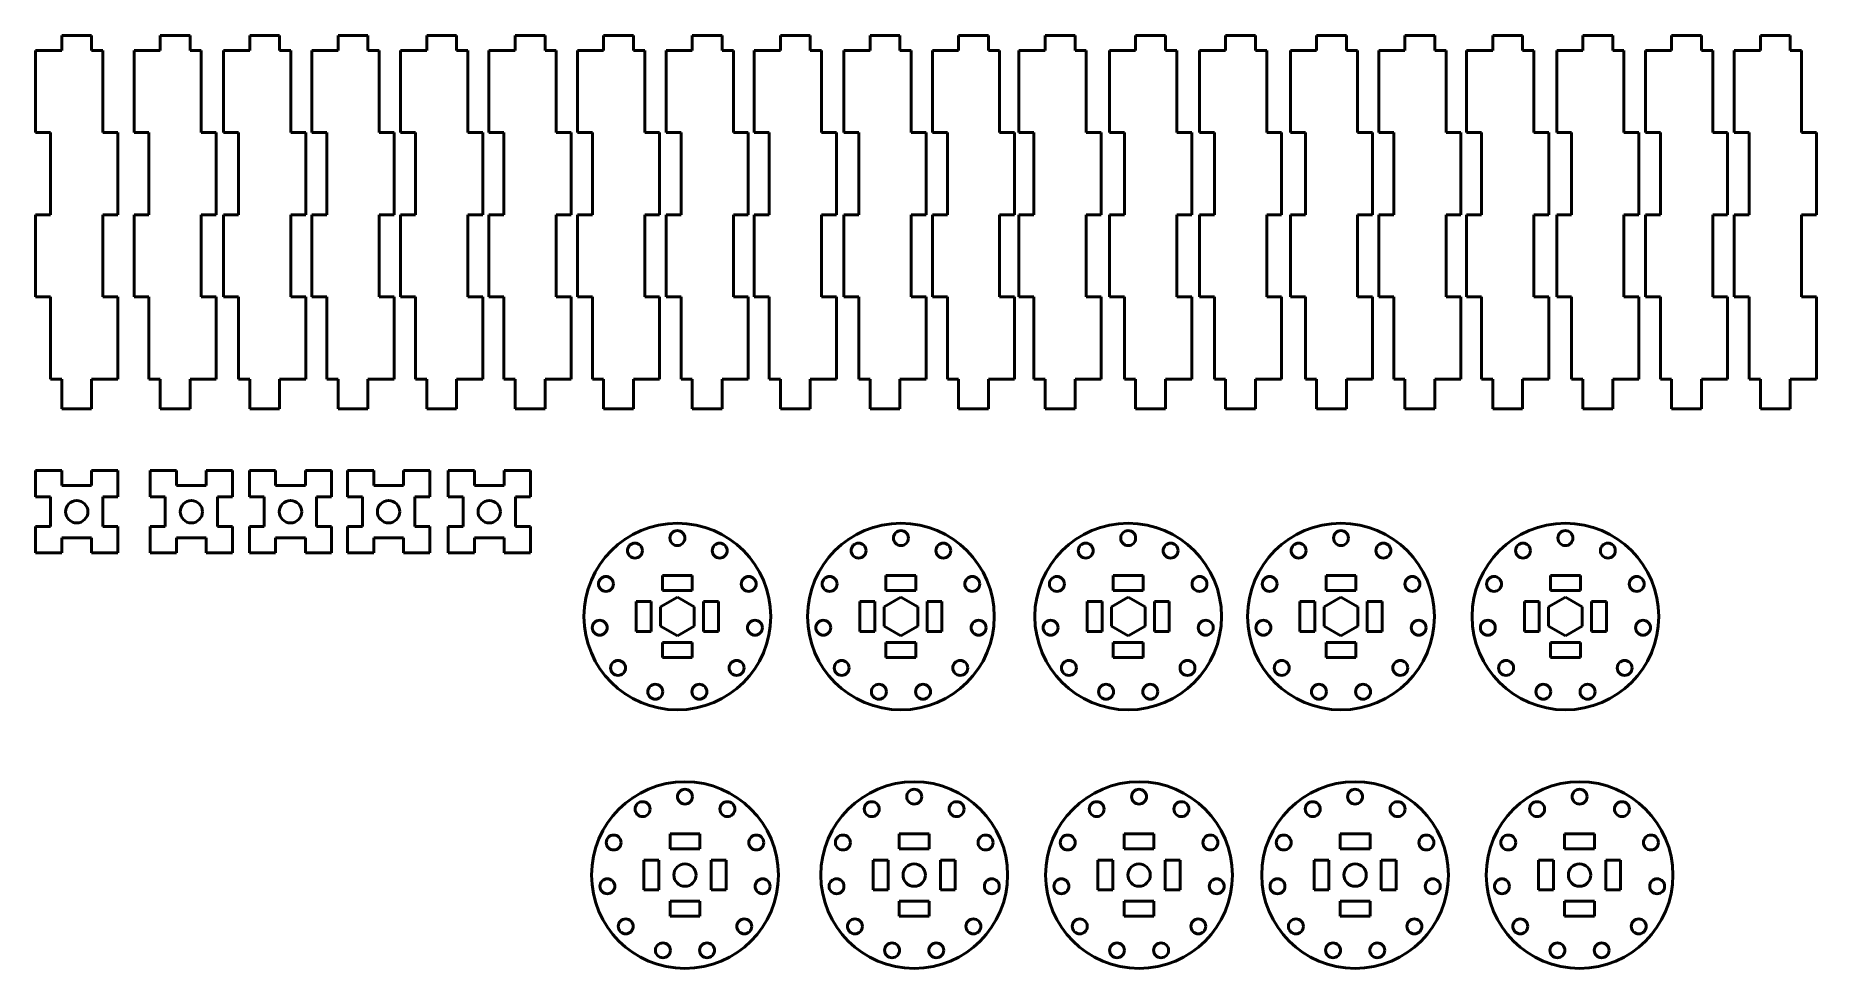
# Model space of a CAD drawing. Header units: millimetres. Extents: x 20 to 259, y 407 to 532.
import ezdxf

# ---------------------------------------------------------------- set-up
doc = ezdxf.new("R2010")
doc.units = ezdxf.units.MM
doc.layers.add('Visible (ANSI)', color=7, linetype='Continuous', lineweight=50)

msp = doc.modelspace()

# ---------------------------------------------------------------- linework, layer by layer
at = {"layer": 'Visible (ANSI)'}
for p, q in [((23.6, 531.69), (23.6, 529.69)), ((27.6, 531.69), (23.6, 531.69)), ((27.6, 529.69), (27.6, 531.69)), ((36.78, 531.69), (36.78, 529.69)), ((40.78, 531.69), (36.78, 531.69)), ((40.78, 529.69), (40.78, 531.69)), ((48.77, 531.69), (48.77, 529.69)), ((52.77, 531.69), (48.77, 531.69)), ((52.77, 529.69), (52.77, 531.69)), ((60.6, 531.69), (60.6, 529.69)), ((64.6, 531.69), (60.6, 531.69)), ((64.6, 529.69), (64.6, 531.69)), ((72.47, 531.69), (72.47, 529.69)), ((76.47, 531.69), (72.47, 531.69)), ((76.47, 529.69), (76.47, 531.69)), ((84.3, 531.69), (84.3, 529.69)), ((88.3, 531.69), (84.3, 531.69)), ((88.3, 529.69), (88.3, 531.69)), ((96.15, 531.69), (96.15, 529.69)), ((100.15, 531.69), (96.15, 531.69)), ((100.15, 529.69), (100.15, 531.69)), ((108.02, 531.69), (108.02, 529.69)), ((112.02, 531.69), (108.02, 531.69)), ((112.02, 529.69), (112.02, 531.69)), ((119.81, 531.69), (119.81, 529.69)), ((123.81, 531.69), (119.81, 531.69)), ((123.81, 529.69), (123.81, 531.69)), ((131.82, 531.69), (131.82, 529.69)), ((135.82, 531.69), (131.82, 531.69)), ((135.82, 529.69), (135.82, 531.69)), ((143.67, 531.69), (143.67, 529.69)), ((147.67, 531.69), (143.67, 531.69)), ((147.67, 529.69), (147.67, 531.69)), ((155.26, 531.69), (155.26, 529.69)), ((159.26, 531.69), (155.26, 531.69)), ((159.26, 529.69), (159.26, 531.69)), ((167.38, 531.69), (167.38, 529.69)), ((171.38, 531.69), (167.38, 531.69)), ((171.38, 529.69), (171.38, 531.69)), ((179.42, 531.69), (179.42, 529.69)), ((183.42, 531.69), (179.42, 531.69)), ((183.42, 529.69), (183.42, 531.69)), ((191.6, 531.69), (191.6, 529.69)), ((195.6, 531.69), (191.6, 531.69)), ((195.6, 529.69), (195.6, 531.69)), ((203.43, 531.69), (203.43, 529.69)), ((207.43, 531.69), (203.43, 531.69)), ((207.43, 529.69), (207.43, 531.69)), ((215.19, 531.69), (215.19, 529.69)), ((219.19, 531.69), (215.19, 531.69)), ((219.19, 529.69), (219.19, 531.69)), ((227.25, 531.69), (227.25, 529.69)), ((231.25, 531.69), (227.25, 531.69)), ((231.25, 529.69), (231.25, 531.69)), ((239.14, 531.69), (239.14, 529.69)), ((243.14, 531.69), (239.14, 531.69)), ((243.14, 529.69), (243.14, 531.69)), ((251.02, 531.69), (251.02, 529.69)), ((255.02, 531.69), (251.02, 531.69)), ((255.02, 529.69), (255.02, 531.69)), ((20.1, 529.69), (20.1, 518.69)), ((23.6, 529.69), (20.1, 529.69)), ((29.1, 529.69), (27.6, 529.69)), ((29.1, 518.69), (29.1, 529.69)), ((33.28, 529.69), (33.28, 518.69)), ((36.78, 529.69), (33.28, 529.69)), ((42.28, 529.69), (40.78, 529.69)), ((42.28, 518.69), (42.28, 529.69)), ((45.27, 529.69), (45.27, 518.69)), ((48.77, 529.69), (45.27, 529.69)), ((54.27, 529.69), (52.77, 529.69)), ((54.27, 518.69), (54.27, 529.69)), ((57.1, 529.69), (57.1, 518.69)), ((60.6, 529.69), (57.1, 529.69)), ((66.1, 529.69), (64.6, 529.69)), ((66.1, 518.69), (66.1, 529.69)), ((68.97, 529.69), (68.97, 518.69)), ((72.47, 529.69), (68.97, 529.69)), ((77.97, 529.69), (76.47, 529.69)), ((77.97, 518.69), (77.97, 529.69)), ((80.8, 529.69), (80.8, 518.69)), ((84.3, 529.69), (80.8, 529.69)), ((89.8, 529.69), (88.3, 529.69)), ((89.8, 518.69), (89.8, 529.69)), ((92.65, 529.69), (92.65, 518.69)), ((96.15, 529.69), (92.65, 529.69)), ((101.65, 529.69), (100.15, 529.69)), ((101.65, 518.69), (101.65, 529.69)), ((104.52, 529.69), (104.52, 518.69)), ((108.02, 529.69), (104.52, 529.69)), ((113.52, 529.69), (112.02, 529.69)), ((113.52, 518.69), (113.52, 529.69)), ((116.31, 529.69), (116.31, 518.69)), ((119.81, 529.69), (116.31, 529.69)), ((125.31, 529.69), (123.81, 529.69)), ((125.31, 518.69), (125.31, 529.69)), ((128.32, 529.69), (128.32, 518.69)), ((131.82, 529.69), (128.32, 529.69)), ((137.32, 529.69), (135.82, 529.69)), ((137.32, 518.69), (137.32, 529.69)), ((140.17, 529.69), (140.17, 518.69)), ((143.67, 529.69), (140.17, 529.69)), ((149.17, 529.69), (147.67, 529.69)), ((149.17, 518.69), (149.17, 529.69)), ((151.76, 529.69), (151.76, 518.69)), ((155.26, 529.69), (151.76, 529.69)), ((160.76, 529.69), (159.26, 529.69)), ((160.76, 518.69), (160.76, 529.69)), ((163.88, 529.69), (163.88, 518.69)), ((167.38, 529.69), (163.88, 529.69)), ((172.88, 529.69), (171.38, 529.69)), ((172.88, 518.69), (172.88, 529.69)), ((175.92, 529.69), (175.92, 518.69)), ((179.42, 529.69), (175.92, 529.69)), ((184.92, 529.69), (183.42, 529.69)), ((184.92, 518.69), (184.92, 529.69)), ((188.1, 529.69), (188.1, 518.69)), ((191.6, 529.69), (188.1, 529.69)), ((197.1, 529.69), (195.6, 529.69)), ((197.1, 518.69), (197.1, 529.69)), ((199.93, 529.69), (199.93, 518.69)), ((203.43, 529.69), (199.93, 529.69)), ((208.93, 529.69), (207.43, 529.69)), ((208.93, 518.69), (208.93, 529.69)), ((211.69, 529.69), (211.69, 518.69)), ((215.19, 529.69), (211.69, 529.69)), ((220.69, 529.69), (219.19, 529.69)), ((220.69, 518.69), (220.69, 529.69)), ((223.75, 529.69), (223.75, 518.69)), ((227.25, 529.69), (223.75, 529.69)), ((232.75, 529.69), (231.25, 529.69)), ((232.75, 518.69), (232.75, 529.69)), ((235.64, 529.69), (235.64, 518.69)), ((239.14, 529.69), (235.64, 529.69)), ((244.64, 529.69), (243.14, 529.69)), ((244.64, 518.69), (244.64, 529.69)), ((247.52, 529.69), (247.52, 518.69)), ((251.02, 529.69), (247.52, 529.69)), ((256.52, 529.69), (255.02, 529.69)), ((256.52, 518.69), (256.52, 529.69)), ((20.1, 518.69), (22.1, 518.69)), ((22.1, 518.69), (22.1, 507.69)), ((31.1, 518.69), (29.1, 518.69)), ((31.1, 507.69), (31.1, 518.69)), ((33.28, 518.69), (35.28, 518.69)), ((35.28, 518.69), (35.28, 507.69)), ((44.28, 518.69), (42.28, 518.69)), ((44.28, 507.69), (44.28, 518.69)), ((45.27, 518.69), (47.27, 518.69)), ((47.27, 518.69), (47.27, 507.69)), ((56.27, 518.69), (54.27, 518.69)), ((56.27, 507.69), (56.27, 518.69)), ((57.1, 518.69), (59.1, 518.69)), ((59.1, 518.69), (59.1, 507.69)), ((68.1, 518.69), (66.1, 518.69)), ((68.1, 507.69), (68.1, 518.69)), ((68.97, 518.69), (70.97, 518.69)), ((70.97, 518.69), (70.97, 507.69)), ((79.97, 518.69), (77.97, 518.69)), ((79.97, 507.69), (79.97, 518.69)), ((80.8, 518.69), (82.8, 518.69)), ((82.8, 518.69), (82.8, 507.69)), ((91.8, 518.69), (89.8, 518.69)), ((91.8, 507.69), (91.8, 518.69)), ((92.65, 518.69), (94.65, 518.69)), ((94.65, 518.69), (94.65, 507.69)), ((103.65, 518.69), (101.65, 518.69)), ((103.65, 507.69), (103.65, 518.69)), ((104.52, 518.69), (106.52, 518.69)), ((106.52, 518.69), (106.52, 507.69)), ((115.52, 518.69), (113.52, 518.69)), ((115.52, 507.69), (115.52, 518.69)), ((116.31, 518.69), (118.31, 518.69)), ((118.31, 518.69), (118.31, 507.69)), ((127.31, 518.69), (125.31, 518.69)), ((127.31, 507.69), (127.31, 518.69)), ((128.32, 518.69), (130.32, 518.69)), ((130.32, 518.69), (130.32, 507.69)), ((139.32, 518.69), (137.32, 518.69)), ((139.32, 507.69), (139.32, 518.69)), ((140.17, 518.69), (142.17, 518.69)), ((142.17, 518.69), (142.17, 507.69)), ((151.17, 518.69), (149.17, 518.69)), ((151.17, 507.69), (151.17, 518.69)), ((151.76, 518.69), (153.76, 518.69)), ((153.76, 518.69), (153.76, 507.69)), ((162.76, 518.69), (160.76, 518.69)), ((162.76, 507.69), (162.76, 518.69)), ((163.88, 518.69), (165.88, 518.69)), ((165.88, 518.69), (165.88, 507.69)), ((174.88, 518.69), (172.88, 518.69)), ((174.88, 507.69), (174.88, 518.69)), ((175.92, 518.69), (177.92, 518.69)), ((177.92, 518.69), (177.92, 507.69)), ((186.92, 518.69), (184.92, 518.69)), ((186.92, 507.69), (186.92, 518.69)), ((188.1, 518.69), (190.1, 518.69)), ((190.1, 518.69), (190.1, 507.69)), ((199.1, 518.69), (197.1, 518.69)), ((199.1, 507.69), (199.1, 518.69)), ((199.93, 518.69), (201.93, 518.69)), ((201.93, 518.69), (201.93, 507.69)), ((210.93, 518.69), (208.93, 518.69)), ((210.93, 507.69), (210.93, 518.69)), ((211.69, 518.69), (213.69, 518.69)), ((213.69, 518.69), (213.69, 507.69)), ((222.69, 518.69), (220.69, 518.69)), ((222.69, 507.69), (222.69, 518.69)), ((223.75, 518.69), (225.75, 518.69)), ((225.75, 518.69), (225.75, 507.69)), ((234.75, 518.69), (232.75, 518.69)), ((234.75, 507.69), (234.75, 518.69)), ((235.64, 518.69), (237.64, 518.69)), ((237.64, 518.69), (237.64, 507.69)), ((246.64, 518.69), (244.64, 518.69)), ((246.64, 507.69), (246.64, 518.69)), ((247.52, 518.69), (249.52, 518.69)), ((249.52, 518.69), (249.52, 507.69)), ((258.52, 518.69), (256.52, 518.69)), ((258.52, 507.69), (258.52, 518.69)), ((20.1, 507.69), (20.1, 496.69)), ((22.1, 507.69), (20.1, 507.69)), ((29.1, 507.69), (31.1, 507.69)), ((29.1, 496.69), (29.1, 507.69)), ((33.28, 507.69), (33.28, 496.69)), ((35.28, 507.69), (33.28, 507.69)), ((42.28, 507.69), (44.28, 507.69)), ((42.28, 496.69), (42.28, 507.69)), ((45.27, 507.69), (45.27, 496.69)), ((47.27, 507.69), (45.27, 507.69)), ((54.27, 507.69), (56.27, 507.69)), ((54.27, 496.69), (54.27, 507.69)), ((57.1, 507.69), (57.1, 496.69)), ((59.1, 507.69), (57.1, 507.69)), ((66.1, 507.69), (68.1, 507.69)), ((66.1, 496.69), (66.1, 507.69)), ((68.97, 507.69), (68.97, 496.69)), ((70.97, 507.69), (68.97, 507.69)), ((77.97, 507.69), (79.97, 507.69)), ((77.97, 496.69), (77.97, 507.69)), ((80.8, 507.69), (80.8, 496.69)), ((82.8, 507.69), (80.8, 507.69)), ((89.8, 507.69), (91.8, 507.69)), ((89.8, 496.69), (89.8, 507.69)), ((92.65, 507.69), (92.65, 496.69)), ((94.65, 507.69), (92.65, 507.69)), ((101.65, 507.69), (103.65, 507.69)), ((101.65, 496.69), (101.65, 507.69)), ((104.52, 507.69), (104.52, 496.69)), ((106.52, 507.69), (104.52, 507.69)), ((113.52, 507.69), (115.52, 507.69)), ((113.52, 496.69), (113.52, 507.69)), ((116.31, 507.69), (116.31, 496.69)), ((118.31, 507.69), (116.31, 507.69)), ((125.31, 507.69), (127.31, 507.69)), ((125.31, 496.69), (125.31, 507.69)), ((128.32, 507.69), (128.32, 496.69)), ((130.32, 507.69), (128.32, 507.69)), ((137.32, 507.69), (139.32, 507.69)), ((137.32, 496.69), (137.32, 507.69)), ((140.17, 507.69), (140.17, 496.69)), ((142.17, 507.69), (140.17, 507.69)), ((149.17, 507.69), (151.17, 507.69)), ((149.17, 496.69), (149.17, 507.69)), ((151.76, 507.69), (151.76, 496.69)), ((153.76, 507.69), (151.76, 507.69)), ((160.76, 507.69), (162.76, 507.69)), ((160.76, 496.69), (160.76, 507.69)), ((163.88, 507.69), (163.88, 496.69)), ((165.88, 507.69), (163.88, 507.69)), ((172.88, 507.69), (174.88, 507.69)), ((172.88, 496.69), (172.88, 507.69)), ((175.92, 507.69), (175.92, 496.69)), ((177.92, 507.69), (175.92, 507.69)), ((184.92, 507.69), (186.92, 507.69)), ((184.92, 496.69), (184.92, 507.69)), ((188.1, 507.69), (188.1, 496.69)), ((190.1, 507.69), (188.1, 507.69)), ((197.1, 507.69), (199.1, 507.69)), ((197.1, 496.69), (197.1, 507.69)), ((199.93, 507.69), (199.93, 496.69)), ((201.93, 507.69), (199.93, 507.69)), ((208.93, 507.69), (210.93, 507.69)), ((208.93, 496.69), (208.93, 507.69)), ((211.69, 507.69), (211.69, 496.69)), ((213.69, 507.69), (211.69, 507.69)), ((220.69, 507.69), (222.69, 507.69)), ((220.69, 496.69), (220.69, 507.69)), ((223.75, 507.69), (223.75, 496.69)), ((225.75, 507.69), (223.75, 507.69)), ((232.75, 507.69), (234.75, 507.69)), ((232.75, 496.69), (232.75, 507.69)), ((235.64, 507.69), (235.64, 496.69)), ((237.64, 507.69), (235.64, 507.69)), ((244.64, 507.69), (246.64, 507.69)), ((244.64, 496.69), (244.64, 507.69)), ((247.52, 507.69), (247.52, 496.69)), ((249.52, 507.69), (247.52, 507.69)), ((256.52, 507.69), (258.52, 507.69)), ((256.52, 496.69), (256.52, 507.69)), ((20.1, 496.69), (22.1, 496.69)), ((22.1, 496.69), (22.1, 485.69)), ((31.1, 496.69), (29.1, 496.69)), ((31.1, 485.69), (31.1, 496.69)), ((33.28, 496.69), (35.28, 496.69)), ((35.28, 496.69), (35.28, 485.69)), ((44.28, 496.69), (42.28, 496.69)), ((44.28, 485.69), (44.28, 496.69)), ((45.27, 496.69), (47.27, 496.69)), ((47.27, 496.69), (47.27, 485.69)), ((56.27, 496.69), (54.27, 496.69)), ((56.27, 485.69), (56.27, 496.69)), ((57.1, 496.69), (59.1, 496.69)), ((59.1, 496.69), (59.1, 485.69)), ((68.1, 496.69), (66.1, 496.69)), ((68.1, 485.69), (68.1, 496.69)), ((68.97, 496.69), (70.97, 496.69)), ((70.97, 496.69), (70.97, 485.69)), ((79.97, 496.69), (77.97, 496.69)), ((79.97, 485.69), (79.97, 496.69)), ((80.8, 496.69), (82.8, 496.69)), ((82.8, 496.69), (82.8, 485.69)), ((91.8, 496.69), (89.8, 496.69)), ((91.8, 485.69), (91.8, 496.69)), ((92.65, 496.69), (94.65, 496.69)), ((94.65, 496.69), (94.65, 485.69)), ((103.65, 496.69), (101.65, 496.69)), ((103.65, 485.69), (103.65, 496.69)), ((104.52, 496.69), (106.52, 496.69)), ((106.52, 496.69), (106.52, 485.69)), ((115.52, 496.69), (113.52, 496.69)), ((115.52, 485.69), (115.52, 496.69)), ((116.31, 496.69), (118.31, 496.69)), ((118.31, 496.69), (118.31, 485.69)), ((127.31, 496.69), (125.31, 496.69)), ((127.31, 485.69), (127.31, 496.69)), ((128.32, 496.69), (130.32, 496.69)), ((130.32, 496.69), (130.32, 485.69)), ((139.32, 496.69), (137.32, 496.69)), ((139.32, 485.69), (139.32, 496.69)), ((140.17, 496.69), (142.17, 496.69)), ((142.17, 496.69), (142.17, 485.69)), ((151.17, 496.69), (149.17, 496.69)), ((151.17, 485.69), (151.17, 496.69)), ((151.76, 496.69), (153.76, 496.69)), ((153.76, 496.69), (153.76, 485.69)), ((162.76, 496.69), (160.76, 496.69)), ((162.76, 485.69), (162.76, 496.69)), ((163.88, 496.69), (165.88, 496.69)), ((165.88, 496.69), (165.88, 485.69)), ((174.88, 496.69), (172.88, 496.69)), ((174.88, 485.69), (174.88, 496.69)), ((175.92, 496.69), (177.92, 496.69)), ((177.92, 496.69), (177.92, 485.69)), ((186.92, 496.69), (184.92, 496.69)), ((186.92, 485.69), (186.92, 496.69)), ((188.1, 496.69), (190.1, 496.69)), ((190.1, 496.69), (190.1, 485.69)), ((199.1, 496.69), (197.1, 496.69)), ((199.1, 485.69), (199.1, 496.69)), ((199.93, 496.69), (201.93, 496.69)), ((201.93, 496.69), (201.93, 485.69)), ((210.93, 496.69), (208.93, 496.69)), ((210.93, 485.69), (210.93, 496.69)), ((211.69, 496.69), (213.69, 496.69)), ((213.69, 496.69), (213.69, 485.69)), ((222.69, 496.69), (220.69, 496.69)), ((222.69, 485.69), (222.69, 496.69)), ((223.75, 496.69), (225.75, 496.69)), ((225.75, 496.69), (225.75, 485.69)), ((234.75, 496.69), (232.75, 496.69)), ((234.75, 485.69), (234.75, 496.69)), ((235.64, 496.69), (237.64, 496.69)), ((237.64, 496.69), (237.64, 485.69)), ((246.64, 496.69), (244.64, 496.69)), ((246.64, 485.69), (246.64, 496.69)), ((247.52, 496.69), (249.52, 496.69)), ((249.52, 496.69), (249.52, 485.69)), ((258.52, 496.69), (256.52, 496.69)), ((258.52, 485.69), (258.52, 496.69)), ((22.1, 485.69), (23.6, 485.69)), ((23.6, 485.69), (23.6, 481.69)), ((27.6, 485.69), (31.1, 485.69)), ((27.6, 481.69), (27.6, 485.69)), ((35.28, 485.69), (36.78, 485.69)), ((36.78, 485.69), (36.78, 481.69)), ((40.78, 485.69), (44.28, 485.69)), ((40.78, 481.69), (40.78, 485.69)), ((47.27, 485.69), (48.77, 485.69)), ((48.77, 485.69), (48.77, 481.69)), ((52.77, 485.69), (56.27, 485.69)), ((52.77, 481.69), (52.77, 485.69)), ((59.1, 485.69), (60.6, 485.69)), ((60.6, 485.69), (60.6, 481.69)), ((64.6, 485.69), (68.1, 485.69)), ((64.6, 481.69), (64.6, 485.69)), ((70.97, 485.69), (72.47, 485.69)), ((72.47, 485.69), (72.47, 481.69)), ((76.47, 485.69), (79.97, 485.69)), ((76.47, 481.69), (76.47, 485.69)), ((82.8, 485.69), (84.3, 485.69)), ((84.3, 485.69), (84.3, 481.69)), ((88.3, 485.69), (91.8, 485.69)), ((88.3, 481.69), (88.3, 485.69)), ((94.65, 485.69), (96.15, 485.69)), ((96.15, 485.69), (96.15, 481.69)), ((100.15, 485.69), (103.65, 485.69)), ((100.15, 481.69), (100.15, 485.69)), ((106.52, 485.69), (108.02, 485.69)), ((108.02, 485.69), (108.02, 481.69)), ((112.02, 485.69), (115.52, 485.69)), ((112.02, 481.69), (112.02, 485.69)), ((118.31, 485.69), (119.81, 485.69)), ((119.81, 485.69), (119.81, 481.69)), ((123.81, 485.69), (127.31, 485.69)), ((123.81, 481.69), (123.81, 485.69)), ((130.32, 485.69), (131.82, 485.69)), ((131.82, 485.69), (131.82, 481.69)), ((135.82, 485.69), (139.32, 485.69)), ((135.82, 481.69), (135.82, 485.69)), ((142.17, 485.69), (143.67, 485.69)), ((143.67, 485.69), (143.67, 481.69)), ((147.67, 485.69), (151.17, 485.69)), ((147.67, 481.69), (147.67, 485.69)), ((153.76, 485.69), (155.26, 485.69)), ((155.26, 485.69), (155.26, 481.69)), ((159.26, 485.69), (162.76, 485.69)), ((159.26, 481.69), (159.26, 485.69)), ((165.88, 485.69), (167.38, 485.69)), ((167.38, 485.69), (167.38, 481.69)), ((171.38, 485.69), (174.88, 485.69)), ((171.38, 481.69), (171.38, 485.69)), ((177.92, 485.69), (179.42, 485.69)), ((179.42, 485.69), (179.42, 481.69)), ((183.42, 485.69), (186.92, 485.69)), ((183.42, 481.69), (183.42, 485.69)), ((190.1, 485.69), (191.6, 485.69)), ((191.6, 485.69), (191.6, 481.69)), ((195.6, 485.69), (199.1, 485.69)), ((195.6, 481.69), (195.6, 485.69)), ((201.93, 485.69), (203.43, 485.69)), ((203.43, 485.69), (203.43, 481.69)), ((207.43, 485.69), (210.93, 485.69)), ((207.43, 481.69), (207.43, 485.69)), ((213.69, 485.69), (215.19, 485.69)), ((215.19, 485.69), (215.19, 481.69)), ((219.19, 485.69), (222.69, 485.69)), ((219.19, 481.69), (219.19, 485.69)), ((225.75, 485.69), (227.25, 485.69)), ((227.25, 485.69), (227.25, 481.69)), ((231.25, 485.69), (234.75, 485.69)), ((231.25, 481.69), (231.25, 485.69)), ((237.64, 485.69), (239.14, 485.69)), ((239.14, 485.69), (239.14, 481.69)), ((243.14, 485.69), (246.64, 485.69)), ((243.14, 481.69), (243.14, 485.69)), ((249.52, 485.69), (251.02, 485.69)), ((251.02, 485.69), (251.02, 481.69)), ((255.02, 485.69), (258.52, 485.69)), ((255.02, 481.69), (255.02, 485.69)), ((23.6, 481.69), (27.6, 481.69)), ((36.78, 481.69), (40.78, 481.69)), ((48.77, 481.69), (52.77, 481.69)), ((60.6, 481.69), (64.6, 481.69)), ((72.47, 481.69), (76.47, 481.69)), ((84.3, 481.69), (88.3, 481.69)), ((96.15, 481.69), (100.15, 481.69)), ((108.02, 481.69), (112.02, 481.69)), ((119.81, 481.69), (123.81, 481.69)), ((131.82, 481.69), (135.82, 481.69)), ((143.67, 481.69), (147.67, 481.69)), ((155.26, 481.69), (159.26, 481.69)), ((167.38, 481.69), (171.38, 481.69)), ((179.42, 481.69), (183.42, 481.69)), ((191.6, 481.69), (195.6, 481.69)), ((203.43, 481.69), (207.43, 481.69)), ((215.19, 481.69), (219.19, 481.69)), ((227.25, 481.69), (231.25, 481.69)), ((239.14, 481.69), (243.14, 481.69)), ((251.02, 481.69), (255.02, 481.69)), ((20.1, 473.42), (20.1, 469.92)), ((23.6, 473.42), (20.1, 473.42)), ((23.6, 471.42), (23.6, 473.42)), ((27.6, 473.42), (27.6, 471.42)), ((31.1, 473.42), (27.6, 473.42)), ((31.1, 469.92), (31.1, 473.42)), ((35.45, 473.42), (35.45, 469.92)), ((38.95, 473.42), (35.45, 473.42)), ((38.95, 471.42), (38.95, 473.42)), ((42.95, 473.42), (42.95, 471.42)), ((46.45, 473.42), (42.95, 473.42)), ((46.45, 469.92), (46.45, 473.42)), ((48.72, 473.42), (48.72, 469.92)), ((52.22, 473.42), (48.72, 473.42)), ((52.22, 471.42), (52.22, 473.42)), ((56.22, 473.42), (56.22, 471.42)), ((59.72, 473.42), (56.22, 473.42)), ((59.72, 469.92), (59.72, 473.42)), ((61.86, 473.42), (61.86, 469.92)), ((65.36, 473.42), (61.86, 473.42)), ((65.36, 471.42), (65.36, 473.42)), ((69.36, 473.42), (69.36, 471.42)), ((72.86, 473.42), (69.36, 473.42)), ((72.86, 469.92), (72.86, 473.42)), ((75.34, 473.42), (75.34, 469.92)), ((78.84, 473.42), (75.34, 473.42)), ((78.84, 471.42), (78.84, 473.42)), ((82.84, 473.42), (82.84, 471.42)), ((86.34, 473.42), (82.84, 473.42)), ((86.34, 469.92), (86.34, 473.42)), ((20.1, 469.92), (22.1, 469.92)), ((22.1, 469.92), (22.1, 465.92)), ((27.6, 471.42), (23.6, 471.42)), ((29.1, 469.92), (31.1, 469.92)), ((29.1, 465.92), (29.1, 469.92)), ((35.45, 469.92), (37.45, 469.92)), ((37.45, 469.92), (37.45, 465.92)), ((42.95, 471.42), (38.95, 471.42)), ((44.45, 469.92), (46.45, 469.92)), ((44.45, 465.92), (44.45, 469.92)), ((48.72, 469.92), (50.72, 469.92)), ((50.72, 469.92), (50.72, 465.92)), ((56.22, 471.42), (52.22, 471.42)), ((57.72, 469.92), (59.72, 469.92)), ((57.72, 465.92), (57.72, 469.92)), ((61.86, 469.92), (63.86, 469.92)), ((63.86, 469.92), (63.86, 465.92)), ((69.36, 471.42), (65.36, 471.42)), ((70.86, 469.92), (72.86, 469.92)), ((70.86, 465.92), (70.86, 469.92)), ((75.34, 469.92), (77.34, 469.92)), ((77.34, 469.92), (77.34, 465.92)), ((82.84, 471.42), (78.84, 471.42)), ((84.34, 469.92), (86.34, 469.92)), ((84.34, 465.92), (84.34, 469.92)), ((20.1, 465.92), (20.1, 462.42)), ((22.1, 465.92), (20.1, 465.92)), ((31.1, 465.92), (29.1, 465.92)), ((31.1, 462.42), (31.1, 465.92)), ((35.45, 465.92), (35.45, 462.42)), ((37.45, 465.92), (35.45, 465.92)), ((46.45, 465.92), (44.45, 465.92)), ((46.45, 462.42), (46.45, 465.92)), ((48.72, 465.92), (48.72, 462.42)), ((50.72, 465.92), (48.72, 465.92)), ((59.72, 465.92), (57.72, 465.92)), ((59.72, 462.42), (59.72, 465.92)), ((61.86, 465.92), (61.86, 462.42)), ((63.86, 465.92), (61.86, 465.92)), ((72.86, 465.92), (70.86, 465.92)), ((72.86, 462.42), (72.86, 465.92)), ((75.34, 465.92), (75.34, 462.42)), ((77.34, 465.92), (75.34, 465.92)), ((86.34, 465.92), (84.34, 465.92)), ((86.34, 462.42), (86.34, 465.92)), ((23.6, 464.42), (27.6, 464.42)), ((23.6, 462.42), (23.6, 464.42)), ((27.6, 464.42), (27.6, 462.42)), ((38.95, 464.42), (42.95, 464.42)), ((38.95, 462.42), (38.95, 464.42)), ((42.95, 464.42), (42.95, 462.42)), ((52.22, 464.42), (56.22, 464.42)), ((52.22, 462.42), (52.22, 464.42)), ((56.22, 464.42), (56.22, 462.42)), ((65.36, 464.42), (69.36, 464.42)), ((65.36, 462.42), (65.36, 464.42)), ((69.36, 464.42), (69.36, 462.42)), ((78.84, 464.42), (82.84, 464.42)), ((78.84, 462.42), (78.84, 464.42)), ((82.84, 464.42), (82.84, 462.42)), ((20.1, 462.42), (23.6, 462.42)), ((27.6, 462.42), (31.1, 462.42)), ((35.45, 462.42), (38.95, 462.42)), ((42.95, 462.42), (46.45, 462.42)), ((48.72, 462.42), (52.22, 462.42)), ((56.22, 462.42), (59.72, 462.42)), ((61.86, 462.42), (65.36, 462.42)), ((69.36, 462.42), (72.86, 462.42)), ((75.34, 462.42), (78.84, 462.42)), ((82.84, 462.42), (86.34, 462.42)), ((104.02, 459.38), (108.02, 459.38)), ((104.02, 457.38), (104.02, 459.38)), ((108.02, 459.38), (108.02, 457.38)), ((133.95, 459.38), (137.95, 459.38)), ((133.95, 457.38), (133.95, 459.38)), ((137.95, 459.38), (137.95, 457.38)), ((164.38, 459.38), (168.38, 459.38)), ((164.38, 457.38), (164.38, 459.38)), ((168.38, 459.38), (168.38, 457.38)), ((192.87, 459.38), (196.87, 459.38)), ((192.87, 457.38), (192.87, 459.38)), ((196.87, 459.38), (196.87, 457.38)), ((222.92, 459.38), (226.92, 459.38)), ((222.92, 457.38), (222.92, 459.38)), ((226.92, 459.38), (226.92, 457.38)), ((100.52, 455.88), (102.52, 455.88)), ((100.52, 451.88), (100.52, 455.88)), ((102.52, 455.88), (102.52, 451.88)), ((103.77, 455.18), (106.02, 456.48)), ((108.02, 457.38), (104.02, 457.38)), ((106.02, 456.48), (108.27, 455.18)), ((109.52, 451.88), (109.52, 455.88)), ((109.52, 455.88), (111.52, 455.88)), ((111.52, 455.88), (111.52, 451.88)), ((130.45, 455.88), (132.45, 455.88)), ((130.45, 451.88), (130.45, 455.88)), ((132.45, 455.88), (132.45, 451.88)), ((133.7, 455.18), (135.95, 456.48)), ((137.95, 457.38), (133.95, 457.38)), ((135.95, 456.48), (138.2, 455.18)), ((139.45, 451.88), (139.45, 455.88)), ((139.45, 455.88), (141.45, 455.88)), ((141.45, 455.88), (141.45, 451.88)), ((160.88, 455.88), (162.88, 455.88)), ((160.88, 451.88), (160.88, 455.88)), ((162.88, 455.88), (162.88, 451.88)), ((164.13, 455.18), (166.38, 456.48)), ((168.38, 457.38), (164.38, 457.38)), ((166.38, 456.48), (168.63, 455.18)), ((169.88, 451.88), (169.88, 455.88)), ((169.88, 455.88), (171.88, 455.88)), ((171.88, 455.88), (171.88, 451.88)), ((189.37, 455.88), (191.37, 455.88)), ((189.37, 451.88), (189.37, 455.88)), ((191.37, 455.88), (191.37, 451.88)), ((192.62, 455.18), (194.87, 456.48)), ((196.87, 457.38), (192.87, 457.38)), ((194.87, 456.48), (197.12, 455.18)), ((198.37, 451.88), (198.37, 455.88)), ((198.37, 455.88), (200.37, 455.88)), ((200.37, 455.88), (200.37, 451.88)), ((219.42, 455.88), (221.42, 455.88)), ((219.42, 451.88), (219.42, 455.88)), ((221.42, 455.88), (221.42, 451.88)), ((222.67, 455.18), (224.92, 456.48)), ((226.92, 457.38), (222.92, 457.38)), ((224.92, 456.48), (227.17, 455.18)), ((228.42, 451.88), (228.42, 455.88)), ((228.42, 455.88), (230.42, 455.88)), ((230.42, 455.88), (230.42, 451.88)), ((103.77, 452.58), (103.77, 455.18)), ((108.27, 455.18), (108.27, 452.58)), ((133.7, 452.58), (133.7, 455.18)), ((138.2, 455.18), (138.2, 452.58)), ((164.13, 452.58), (164.13, 455.18)), ((168.63, 455.18), (168.63, 452.58)), ((192.62, 452.58), (192.62, 455.18)), ((197.12, 455.18), (197.12, 452.58)), ((222.67, 452.58), (222.67, 455.18)), ((227.17, 455.18), (227.17, 452.58)), ((102.52, 451.88), (100.52, 451.88)), ((106.02, 451.28), (103.77, 452.58)), ((108.27, 452.58), (106.02, 451.28)), ((111.52, 451.88), (109.52, 451.88)), ((132.45, 451.88), (130.45, 451.88)), ((135.95, 451.28), (133.7, 452.58)), ((138.2, 452.58), (135.95, 451.28)), ((141.45, 451.88), (139.45, 451.88)), ((162.88, 451.88), (160.88, 451.88)), ((166.38, 451.28), (164.13, 452.58)), ((168.63, 452.58), (166.38, 451.28)), ((171.88, 451.88), (169.88, 451.88)), ((191.37, 451.88), (189.37, 451.88)), ((194.87, 451.28), (192.62, 452.58)), ((197.12, 452.58), (194.87, 451.28)), ((200.37, 451.88), (198.37, 451.88)), ((221.42, 451.88), (219.42, 451.88)), ((224.92, 451.28), (222.67, 452.58)), ((227.17, 452.58), (224.92, 451.28)), ((230.42, 451.88), (228.42, 451.88)), ((104.02, 450.38), (108.02, 450.38)), ((104.02, 448.38), (104.02, 450.38)), ((108.02, 448.38), (104.02, 448.38)), ((108.02, 450.38), (108.02, 448.38)), ((133.95, 450.38), (137.95, 450.38)), ((133.95, 448.38), (133.95, 450.38)), ((137.95, 448.38), (133.95, 448.38)), ((137.95, 450.38), (137.95, 448.38)), ((164.38, 450.38), (168.38, 450.38)), ((164.38, 448.38), (164.38, 450.38)), ((168.38, 448.38), (164.38, 448.38)), ((168.38, 450.38), (168.38, 448.38)), ((192.87, 450.38), (196.87, 450.38)), ((192.87, 448.38), (192.87, 450.38)), ((196.87, 448.38), (192.87, 448.38)), ((196.87, 450.38), (196.87, 448.38)), ((222.92, 450.38), (226.92, 450.38)), ((222.92, 448.38), (222.92, 450.38)), ((226.92, 448.38), (222.92, 448.38)), ((226.92, 450.38), (226.92, 448.38)), ((105.04, 424.75), (109.04, 424.75)), ((105.04, 422.75), (105.04, 424.75)), ((109.04, 424.75), (109.04, 422.75)), ((135.73, 424.75), (139.73, 424.75)), ((135.73, 422.75), (135.73, 424.75)), ((139.73, 424.75), (139.73, 422.75)), ((165.83, 424.75), (169.83, 424.75)), ((165.83, 422.75), (165.83, 424.75)), ((169.83, 424.75), (169.83, 422.75)), ((194.76, 424.75), (198.76, 424.75)), ((194.76, 422.75), (194.76, 424.75)), ((198.76, 424.75), (198.76, 422.75)), ((224.81, 424.75), (228.81, 424.75)), ((224.81, 422.75), (224.81, 424.75)), ((228.81, 424.75), (228.81, 422.75)), ((109.04, 422.75), (105.04, 422.75)), ((139.73, 422.75), (135.73, 422.75)), ((169.83, 422.75), (165.83, 422.75)), ((198.76, 422.75), (194.76, 422.75)), ((228.81, 422.75), (224.81, 422.75)), ((101.54, 417.25), (101.54, 421.25)), ((101.54, 421.25), (103.54, 421.25)), ((103.54, 421.25), (103.54, 417.25)), ((110.54, 417.25), (110.54, 421.25)), ((110.54, 421.25), (112.54, 421.25)), ((112.54, 421.25), (112.54, 417.25)), ((132.23, 417.25), (132.23, 421.25)), ((132.23, 421.25), (134.23, 421.25)), ((134.23, 421.25), (134.23, 417.25)), ((141.23, 417.25), (141.23, 421.25)), ((141.23, 421.25), (143.23, 421.25)), ((143.23, 421.25), (143.23, 417.25)), ((162.33, 417.25), (162.33, 421.25)), ((162.33, 421.25), (164.33, 421.25)), ((164.33, 421.25), (164.33, 417.25)), ((171.33, 417.25), (171.33, 421.25)), ((171.33, 421.25), (173.33, 421.25)), ((173.33, 421.25), (173.33, 417.25)), ((191.26, 417.25), (191.26, 421.25)), ((191.26, 421.25), (193.26, 421.25)), ((193.26, 421.25), (193.26, 417.25)), ((200.26, 417.25), (200.26, 421.25)), ((200.26, 421.25), (202.26, 421.25)), ((202.26, 421.25), (202.26, 417.25)), ((221.31, 417.25), (221.31, 421.25)), ((221.31, 421.25), (223.31, 421.25)), ((223.31, 421.25), (223.31, 417.25)), ((230.31, 417.25), (230.31, 421.25)), ((230.31, 421.25), (232.31, 421.25)), ((232.31, 421.25), (232.31, 417.25)), ((103.54, 417.25), (101.54, 417.25)), ((112.54, 417.25), (110.54, 417.25)), ((134.23, 417.25), (132.23, 417.25)), ((143.23, 417.25), (141.23, 417.25)), ((164.33, 417.25), (162.33, 417.25)), ((173.33, 417.25), (171.33, 417.25)), ((193.26, 417.25), (191.26, 417.25)), ((202.26, 417.25), (200.26, 417.25)), ((223.31, 417.25), (221.31, 417.25)), ((232.31, 417.25), (230.31, 417.25)), ((105.04, 413.75), (105.04, 415.75)), ((105.04, 415.75), (109.04, 415.75)), ((109.04, 415.75), (109.04, 413.75)), ((135.73, 413.75), (135.73, 415.75)), ((135.73, 415.75), (139.73, 415.75)), ((139.73, 415.75), (139.73, 413.75)), ((165.83, 413.75), (165.83, 415.75)), ((165.83, 415.75), (169.83, 415.75)), ((169.83, 415.75), (169.83, 413.75)), ((194.76, 413.75), (194.76, 415.75)), ((194.76, 415.75), (198.76, 415.75)), ((198.76, 415.75), (198.76, 413.75)), ((224.81, 413.75), (224.81, 415.75)), ((224.81, 415.75), (228.81, 415.75)), ((228.81, 415.75), (228.81, 413.75)), ((109.04, 413.75), (105.04, 413.75)), ((139.73, 413.75), (135.73, 413.75)), ((169.83, 413.75), (165.83, 413.75)), ((198.76, 413.75), (194.76, 413.75)), ((228.81, 413.75), (224.81, 413.75))]:
    msp.add_line(p, q, dxfattribs=at)
for centre, radius in [((25.6, 467.92), 1.5), ((40.95, 467.92), 1.5), ((54.22, 467.92), 1.5), ((67.36, 467.92), 1.5), ((80.84, 467.92), 1.5), ((106.02, 453.88), 12.5), ((106.02, 464.38), 1), ((135.95, 453.88), 12.5), ((135.95, 464.38), 1), ((166.38, 453.88), 12.5), ((166.38, 464.38), 1), ((194.87, 453.88), 12.5), ((194.87, 464.38), 1), ((224.92, 453.88), 12.5), ((224.92, 464.38), 1), ((100.34, 462.71), 1), ((111.69, 462.71), 1), ((130.28, 462.71), 1), ((141.63, 462.71), 1), ((160.7, 462.71), 1), ((172.06, 462.71), 1), ((189.2, 462.71), 1), ((200.55, 462.71), 1), ((219.24, 462.71), 1), ((230.6, 462.71), 1), ((96.46, 458.24), 1), ((115.57, 458.24), 1), ((126.4, 458.24), 1), ((145.5, 458.24), 1), ((156.83, 458.24), 1), ((175.93, 458.24), 1), ((185.32, 458.24), 1), ((204.43, 458.24), 1), ((215.37, 458.24), 1), ((234.47, 458.24), 1), ((95.62, 452.38), 1), ((116.41, 452.38), 1), ((125.56, 452.38), 1), ((146.35, 452.38), 1), ((155.99, 452.38), 1), ((176.77, 452.38), 1), ((184.48, 452.38), 1), ((205.27, 452.38), 1), ((214.53, 452.38), 1), ((235.31, 452.38), 1), ((98.08, 447), 1), ((113.95, 447), 1), ((128.02, 447), 1), ((143.89, 447), 1), ((158.44, 447), 1), ((174.32, 447), 1), ((186.94, 447), 1), ((202.81, 447), 1), ((216.98, 447), 1), ((232.85, 447), 1), ((103.06, 443.8), 1), ((108.97, 443.8), 1), ((133, 443.8), 1), ((138.91, 443.8), 1), ((163.42, 443.8), 1), ((169.34, 443.8), 1), ((191.92, 443.8), 1), ((197.83, 443.8), 1), ((221.96, 443.8), 1), ((227.88, 443.8), 1), ((107.04, 419.25), 12.5), ((137.73, 419.25), 12.5), ((167.83, 419.25), 12.5), ((196.76, 419.25), 12.5), ((226.81, 419.25), 12.5), ((107.04, 429.75), 1), ((137.73, 429.75), 1), ((167.83, 429.75), 1), ((196.76, 429.75), 1), ((226.81, 429.75), 1), ((101.36, 428.08), 1), ((112.72, 428.08), 1), ((132.05, 428.08), 1), ((143.4, 428.08), 1), ((162.16, 428.08), 1), ((173.51, 428.08), 1), ((191.09, 428.08), 1), ((202.44, 428.08), 1), ((221.13, 428.08), 1), ((232.49, 428.08), 1), ((97.49, 423.61), 1), ((116.59, 423.61), 1), ((128.18, 423.61), 1), ((147.28, 423.61), 1), ((158.28, 423.61), 1), ((177.39, 423.61), 1), ((187.21, 423.61), 1), ((206.31, 423.61), 1), ((217.26, 423.61), 1), ((236.36, 423.61), 1), ((107.04, 419.25), 1.5), ((137.73, 419.25), 1.5), ((167.83, 419.25), 1.5), ((196.76, 419.25), 1.5), ((226.81, 419.25), 1.5), ((96.65, 417.75), 1), ((117.43, 417.75), 1), ((127.33, 417.75), 1), ((148.12, 417.75), 1), ((157.44, 417.75), 1), ((178.23, 417.75), 1), ((186.37, 417.75), 1), ((207.16, 417.75), 1), ((216.42, 417.75), 1), ((237.2, 417.75), 1), ((99.11, 412.37), 1), ((114.98, 412.37), 1), ((129.79, 412.37), 1), ((145.66, 412.37), 1), ((159.9, 412.37), 1), ((175.77, 412.37), 1), ((188.83, 412.37), 1), ((204.7, 412.37), 1), ((218.87, 412.37), 1), ((234.74, 412.37), 1), ((104.08, 409.17), 1), ((110, 409.17), 1), ((134.77, 409.17), 1), ((140.69, 409.17), 1), ((164.88, 409.17), 1), ((170.79, 409.17), 1), ((193.81, 409.17), 1), ((199.72, 409.17), 1), ((223.85, 409.17), 1), ((229.77, 409.17), 1)]:
    msp.add_circle(centre, radius, dxfattribs=at)

doc.saveas('drawing.dxf')
